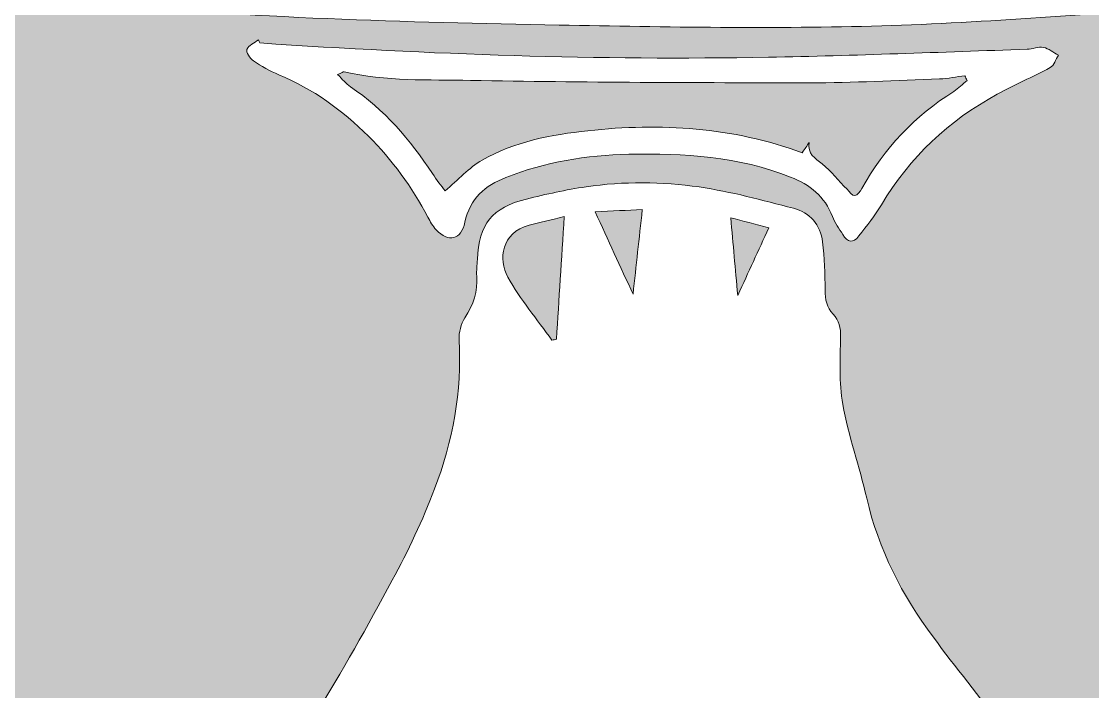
# Model space of a CAD drawing. Header units: inches. Extents: x 198 to 1804, y 100 to 1902.
# Drawn here: x 773.6 to 1140.6, y 1291.5 to 1521.1 of the extents above; entities that cross this region are included whole.
import ezdxf

# ---------------------------------------------------------------- set-up
doc = ezdxf.new("R2010")
doc.units = ezdxf.units.IN
doc.header["$MEASUREMENT"] = 0
doc.layers.add('_U+0421_U+043B_U+043E_U+0439 2', color=7, linetype='Continuous')

msp = doc.modelspace()

# ---------------------------------------------------------------- hatches: boundary and pattern name
at = {"layer": '_U+0421_U+043B_U+043E_U+0439 2', "true_color": 0xffffff}
h = msp.add_hatch(color=7, dxfattribs=at)
h.dxf.hatch_style = 2
edge = h.paths.add_edge_path()
edge.add_spline(control_points=[(634.87, 1536.8), (655.88, 1536.01), (676.97, 1536.05), (697.89, 1534.23), (726.84, 1531.7), (755.7, 1527.93), (784.55, 1524.28), (788.42, 1523.79), (791.41, 1523.38), (794.45, 1526.21), (795.55, 1527.22), (797.68, 1527.68), (799.25, 1527.52), (852, 1522.12), (904.96, 1520.87), (957.9, 1519.85), (994.73, 1519.14), (1031.6, 1518.51), (1068.4, 1519.59), (1104.72, 1520.65), (1140.97, 1523.93), (1177.25, 1526.14), (1179, 1526.25), (1181.3, 1525.94), (1182.5, 1524.87), (1186.14, 1521.66), (1189.76, 1521.93), (1194.27, 1522.76), (1208.88, 1525.45), (1223.57, 1527.7), (1238.29, 1529.7), (1260.84, 1532.76), (1283.39, 1536.05), (1306.04, 1538.16), (1324.91, 1539.92), (1343.92, 1540.82), (1362.87, 1540.83), (1390.05, 1540.84), (1417.25, 1540.21), (1444.4, 1538.87), (1463.84, 1537.91), (1483.15, 1534.67), (1501.36, 1527.4), (1531.56, 1515.33), (1552.96, 1494.34), (1565.61, 1464.02), (1573.57, 1444.92), (1574.69, 1425.07), (1575.1, 1404.99), (1575.67, 1377.94), (1575, 1350.93), (1570.96, 1324.1), (1567.06, 1298.22), (1559.07, 1273.83), (1545.76, 1251.13), (1531.55, 1226.89), (1512.59, 1207.1), (1490.98, 1189.5), (1474.68, 1176.23), (1456.44, 1166.3), (1437.89, 1156.68), (1424.14, 1149.55), (1409.82, 1143.85), (1394.85, 1141.02), (1379.11, 1138.05), (1362.88, 1136.84), (1346.83, 1136.58), (1335.27, 1136.38), (1323.49, 1138.21), (1312.12, 1140.59), (1301.51, 1142.81), (1291.1, 1146.42), (1280.99, 1150.38), (1266.45, 1156.09), (1251.86, 1161.9), (1238.03, 1169.09), (1224.34, 1176.21), (1211.23, 1184.6), (1198.47, 1193.32), (1175.04, 1209.33), (1153.5, 1227.71), (1135.1, 1249.37), (1118.23, 1269.22), (1101.58, 1289.32), (1086, 1310.19), (1075.43, 1324.36), (1067.29, 1340.18), (1063.25, 1357.79), (1060.78, 1368.54), (1057.03, 1379.04), (1055.07, 1389.87), (1053.71, 1397.38), (1054.17, 1405.27), (1054.32, 1412.98), (1054.38, 1416.09), (1053.77, 1418.57), (1051.76, 1420.77), (1049.6, 1423.13), (1048.96, 1425.81), (1048.97, 1429.02), (1049.01, 1434.54), (1048.85, 1440.1), (1048.15, 1445.57), (1047.41, 1451.4), (1043.79, 1455.58), (1038.15, 1457.05), (1027.48, 1459.83), (1016.76, 1462.76), (1005.87, 1464.36), (993.05, 1466.24), (980, 1466.3), (967.1, 1464.42), (960.24, 1463.42), (953.43, 1461.88), (946.69, 1460.23), (934.8, 1457.32), (930.37, 1451.69), (929.87, 1439.51), (929.79, 1437.61), (929.5, 1435.7), (929.66, 1433.83), (930.11, 1428.53), (928.44, 1424.01), (925.61, 1419.57), (924.26, 1417.45), (923.47, 1414.5), (923.61, 1411.99), (924.61, 1394.3), (921.48, 1377.25), (915.21, 1360.89), (911.1, 1350.17), (906.14, 1339.7), (900.69, 1329.59), (892.23, 1313.88), (883.53, 1298.26), (874.01, 1283.19), (862.68, 1265.26), (849.46, 1248.64), (834.51, 1233.58), (822.61, 1221.6), (810.36, 1209.89), (797.56, 1198.88), (783.32, 1186.63), (767.7, 1176.18), (751.6, 1166.39), (729.51, 1152.97), (705.69, 1143.84), (681.09, 1136.64), (672.51, 1134.13), (663.45, 1132.8), (654.51, 1132.06), (630.87, 1130.11), (607.22, 1131.42), (584.53, 1138.35), (561.61, 1145.34), (539.15, 1153.68), (518.57, 1166.67), (488.45, 1185.7), (462.76, 1209.02), (443.51, 1239.14), (430.09, 1260.15), (421.66, 1283.09), (416.31, 1307.42), (411, 1331.63), (409.31, 1356.15), (408.25, 1380.78), (407.72, 1392.92), (406.65, 1405.13), (407.46, 1417.2), (409.38, 1445.93), (420.21, 1471.21), (440.18, 1492.12), (451.79, 1504.27), (465.95, 1512.78), (481.57, 1519.06), (503, 1527.66), (525.48, 1530.61), (548.21, 1532.55), (575.94, 1534.92), (603.68, 1537.05), (631.55, 1536.65), (632.65, 1536.64), (633.76, 1536.65), (634.86, 1536.65), (634.87, 1536.7), (634.87, 1536.75), (634.87, 1536.8)], knot_values=[0, 0, 0, 0, 1, 1, 1, 2, 2, 2, 3, 3, 3, 4, 4, 4, 5, 5, 5, 6, 6, 6, 7, 7, 7, 8, 8, 8, 9, 9, 9, 10, 10, 10, 11, 11, 11, 12, 12, 12, 13, 13, 13, 14, 14, 14, 15, 15, 15, 16, 16, 16, 17, 17, 17, 18, 18, 18, 19, 19, 19, 20, 20, 20, 21, 21, 21, 22, 22, 22, 23, 23, 23, 24, 24, 24, 25, 25, 25, 26, 26, 26, 27, 27, 27, 28, 28, 28, 29, 29, 29, 30, 30, 30, 31, 31, 31, 32, 32, 32, 33, 33, 33, 34, 34, 34, 35, 35, 35, 36, 36, 36, 37, 37, 37, 38, 38, 38, 39, 39, 39, 40, 40, 40, 41, 41, 41, 42, 42, 42, 43, 43, 43, 44, 44, 44, 45, 45, 45, 46, 46, 46, 47, 47, 47, 48, 48, 48, 49, 49, 49, 50, 50, 50, 51, 51, 51, 52, 52, 52, 53, 53, 53, 54, 54, 54, 55, 55, 55, 56, 56, 56, 57, 57, 57, 58, 58, 58, 59, 59, 59, 60, 60, 60, 61, 61, 61, 62, 62, 62, 62], degree=3, periodic=1)
edge = h.paths.add_edge_path()
edge.add_spline(control_points=[(855.35, 1513.7), (855.2, 1514.06), (855.05, 1514.42), (854.9, 1514.78), (853.49, 1513.72), (851.49, 1512.92), (850.88, 1511.51), (850.51, 1510.65), (851.95, 1508.41), (853.14, 1507.59), (855.85, 1505.73), (858.8, 1504.1), (861.85, 1502.83), (873.57, 1497.97), (883.59, 1490.62), (892.51, 1481.79), (900.75, 1473.63), (907.46, 1464.28), (912.89, 1454.02), (913.7, 1452.5), (914.6, 1450.96), (915.76, 1449.7), (919.86, 1445.24), (924.4, 1446.24), (925.59, 1452.26), (927.19, 1460.43), (932.63, 1464.86), (939.6, 1467.61), (953.1, 1472.94), (967.22, 1475.28), (981.73, 1475.59), (1000.66, 1476), (1019.33, 1474.8), (1037.2, 1467.78), (1043.79, 1465.19), (1048.9, 1461.11), (1051.5, 1454.21), (1052.32, 1452.03), (1053.84, 1450.12), (1055.06, 1448.09), (1056.66, 1445.4), (1058.57, 1444.97), (1060.57, 1447.59), (1063.25, 1451.09), (1066.09, 1454.52), (1068.33, 1458.3), (1078.02, 1474.62), (1091.36, 1487.08), (1107.93, 1496.12), (1113.88, 1499.36), (1120.15, 1502.03), (1126.1, 1505.27), (1127.42, 1506), (1128.02, 1508.06), (1128.95, 1509.51), (1127.24, 1510.44), (1125.62, 1511.83), (1123.8, 1512.18), (1122.04, 1512.51), (1120.09, 1511.6), (1118.21, 1511.54), (1088.68, 1510.58), (1059.15, 1509.36), (1029.61, 1508.82), (971.45, 1507.75), (913.37, 1509.8), (855.35, 1513.7)], knot_values=[0, 0, 0, 0, 1, 1, 1, 2, 2, 2, 3, 3, 3, 4, 4, 4, 5, 5, 5, 6, 6, 6, 7, 7, 7, 8, 8, 8, 9, 9, 9, 10, 10, 10, 11, 11, 11, 12, 12, 12, 13, 13, 13, 14, 14, 14, 15, 15, 15, 16, 16, 16, 17, 17, 17, 18, 18, 18, 19, 19, 19, 20, 20, 20, 21, 21, 21, 22, 22, 22, 22], degree=3, periodic=1)
h = msp.add_hatch(color=7, dxfattribs=at)
h.dxf.hatch_style = 2
edge = h.paths.add_edge_path()
edge.add_spline(control_points=[(1097.62, 1500.85), (1096.13, 1499.6), (1094.76, 1498.17), (1093.12, 1497.13), (1079.79, 1488.69), (1069.18, 1477.7), (1061.59, 1463.82), (1061.03, 1462.82), (1060.01, 1461.4), (1059.19, 1461.39), (1058.31, 1461.37), (1057.35, 1462.73), (1056.51, 1463.59), (1053.67, 1466.5), (1051.14, 1469.8), (1047.96, 1472.27), (1045.46, 1474.22), (1043.04, 1475.7), (1043.52, 1479.57), (1042.8, 1478.5), (1042.08, 1477.43), (1041.19, 1476.12), (1017.27, 1484.87), (992.65, 1486.39), (967.75, 1483.64), (955.21, 1482.26), (942.63, 1479.97), (931.49, 1473.55), (926.98, 1470.96), (923.34, 1466.86), (918.79, 1463.02), (917.53, 1464.75), (915.9, 1466.8), (914.46, 1468.97), (906.82, 1480.53), (897.99, 1490.94), (886.34, 1498.72), (884.83, 1499.73), (883.66, 1501.27), (881.99, 1502.88), (883.41, 1503.5), (883.88, 1503.92), (884.24, 1503.83), (898.52, 1500.49), (913.12, 1501.18), (927.56, 1500.9), (966.27, 1500.16), (1005, 1500.09), (1043.72, 1500.07), (1058.56, 1500.06), (1073.41, 1500.86), (1088.25, 1501.39), (1091.13, 1501.5), (1094, 1502.11), (1096.87, 1502.49), (1097.12, 1501.95), (1097.37, 1501.4), (1097.62, 1500.85)], knot_values=[0, 0, 0, 0, 1, 1, 1, 2, 2, 2, 3, 3, 3, 4, 4, 4, 5, 5, 5, 6, 6, 6, 7, 7, 7, 8, 8, 8, 9, 9, 9, 10, 10, 10, 11, 11, 11, 12, 12, 12, 13, 13, 13, 14, 14, 14, 15, 15, 15, 16, 16, 16, 17, 17, 17, 18, 18, 18, 19, 19, 19, 19], degree=3, periodic=1)
h = msp.add_hatch(color=7, dxfattribs=at)
h.dxf.hatch_style = 2
edge = h.paths.add_edge_path()
edge.add_spline(control_points=[(955.41, 1411.86), (950.32, 1419.03), (944.53, 1425.82), (940.35, 1433.48), (937, 1439.63), (937.98, 1448.67), (947.62, 1451.23), (951.2, 1452.18), (954.8, 1453.02), (959.62, 1454.21), (958.69, 1439.48), (957.82, 1425.84), (956.96, 1412.2), (956.44, 1412.09), (955.93, 1411.97), (955.41, 1411.86)], knot_values=[0, 0, 0, 0, 1, 1, 1, 2, 2, 2, 3, 3, 3, 4, 4, 4, 5, 5, 5, 5], degree=3, periodic=1)
h = msp.add_hatch(color=7, dxfattribs=at)
h.dxf.hatch_style = 2
edge = h.paths.add_edge_path()
edge.add_spline(control_points=[(986.37, 1456.62), (985.28, 1446.63), (984.27, 1437.46), (983.2, 1427.64), (978.88, 1437.05), (974.72, 1446.1), (970.22, 1455.89), (976.11, 1456.16), (981.19, 1456.39), (986.37, 1456.62)], knot_values=[0, 0, 0, 0, 1, 1, 1, 2, 2, 2, 3, 3, 3, 3], degree=3, periodic=1)
h = msp.add_hatch(color=7, dxfattribs=at)
h.dxf.hatch_style = 2
edge = h.paths.add_edge_path()
edge.add_spline(control_points=[(1029.72, 1450.37), (1026.1, 1442.51), (1022.78, 1435.3), (1019.06, 1427.23), (1018.23, 1436.45), (1017.49, 1444.64), (1016.65, 1453.83), (1020.88, 1452.71), (1024.96, 1451.63), (1029.72, 1450.37)], knot_values=[0, 0, 0, 0, 1, 1, 1, 2, 2, 2, 3, 3, 3, 3], degree=3, periodic=1)

# ---------------------------------------------------------------- linework, layer by layer
at = {"layer": '_U+0421_U+043B_U+043E_U+0439 2', "lineweight": 0}
for points, knots in [([(634.87, 1536.8), (655.88, 1536.01), (676.97, 1536.05), (697.89, 1534.23), (726.84, 1531.7), (755.7, 1527.93), (784.55, 1524.28), (788.42, 1523.79), (791.41, 1523.38), (794.45, 1526.21), (795.55, 1527.22), (797.68, 1527.68), (799.25, 1527.52), (852, 1522.12), (904.96, 1520.87), (957.9, 1519.85), (994.73, 1519.14), (1031.6, 1518.51), (1068.4, 1519.59), (1104.72, 1520.65), (1140.97, 1523.93), (1177.25, 1526.14), (1179, 1526.25), (1181.3, 1525.94), (1182.5, 1524.87), (1186.14, 1521.66), (1189.76, 1521.93), (1194.27, 1522.76), (1208.88, 1525.45), (1223.57, 1527.7), (1238.29, 1529.7), (1260.84, 1532.76), (1283.39, 1536.05), (1306.04, 1538.16), (1324.91, 1539.92), (1343.92, 1540.82), (1362.87, 1540.83), (1390.05, 1540.84), (1417.25, 1540.21), (1444.4, 1538.87), (1463.84, 1537.91), (1483.15, 1534.67), (1501.36, 1527.4), (1531.56, 1515.33), (1552.96, 1494.34), (1565.61, 1464.02), (1573.57, 1444.92), (1574.69, 1425.07), (1575.1, 1404.99), (1575.67, 1377.94), (1575, 1350.93), (1570.96, 1324.1), (1567.06, 1298.22), (1559.07, 1273.83), (1545.76, 1251.13), (1531.55, 1226.89), (1512.59, 1207.1), (1490.98, 1189.5), (1474.68, 1176.23), (1456.44, 1166.3), (1437.89, 1156.68), (1424.14, 1149.55), (1409.82, 1143.85), (1394.85, 1141.02), (1379.11, 1138.05), (1362.88, 1136.84), (1346.83, 1136.58), (1335.27, 1136.38), (1323.49, 1138.21), (1312.12, 1140.59), (1301.51, 1142.81), (1291.1, 1146.42), (1280.99, 1150.38), (1266.45, 1156.09), (1251.86, 1161.9), (1238.03, 1169.09), (1224.34, 1176.21), (1211.23, 1184.6), (1198.47, 1193.32), (1175.04, 1209.33), (1153.5, 1227.71), (1135.1, 1249.37), (1118.23, 1269.22), (1101.58, 1289.32), (1086, 1310.19), (1075.43, 1324.36), (1067.29, 1340.18), (1063.25, 1357.79), (1060.78, 1368.54), (1057.03, 1379.04), (1055.07, 1389.87), (1053.71, 1397.38), (1054.17, 1405.27), (1054.32, 1412.98), (1054.38, 1416.09), (1053.77, 1418.57), (1051.76, 1420.77), (1049.6, 1423.13), (1048.96, 1425.81), (1048.97, 1429.02), (1049.01, 1434.54), (1048.85, 1440.1), (1048.15, 1445.57), (1047.41, 1451.4), (1043.79, 1455.58), (1038.15, 1457.05), (1027.48, 1459.83), (1016.76, 1462.76), (1005.87, 1464.36), (993.05, 1466.24), (980, 1466.3), (967.1, 1464.42), (960.24, 1463.42), (953.43, 1461.88), (946.69, 1460.23), (934.8, 1457.32), (930.37, 1451.69), (929.87, 1439.51), (929.79, 1437.61), (929.5, 1435.7), (929.66, 1433.83), (930.11, 1428.53), (928.44, 1424.01), (925.61, 1419.57), (924.26, 1417.45), (923.47, 1414.5), (923.61, 1411.99), (924.61, 1394.3), (921.48, 1377.25), (915.21, 1360.89), (911.1, 1350.17), (906.14, 1339.7), (900.69, 1329.59), (892.23, 1313.88), (883.53, 1298.26), (874.01, 1283.19), (862.68, 1265.26), (849.46, 1248.64), (834.51, 1233.58), (822.61, 1221.6), (810.36, 1209.89), (797.56, 1198.88), (783.32, 1186.63), (767.7, 1176.18), (751.6, 1166.39), (729.51, 1152.97), (705.69, 1143.84), (681.09, 1136.64), (672.51, 1134.13), (663.45, 1132.8), (654.51, 1132.06), (630.87, 1130.11), (607.22, 1131.42), (584.53, 1138.35), (561.61, 1145.34), (539.15, 1153.68), (518.57, 1166.67), (488.45, 1185.7), (462.76, 1209.02), (443.51, 1239.14), (430.09, 1260.15), (421.66, 1283.09), (416.31, 1307.42), (411, 1331.63), (409.31, 1356.15), (408.25, 1380.78), (407.72, 1392.92), (406.65, 1405.13), (407.46, 1417.2), (409.38, 1445.93), (420.21, 1471.21), (440.18, 1492.12), (451.79, 1504.27), (465.95, 1512.78), (481.57, 1519.06), (503, 1527.66), (525.48, 1530.61), (548.21, 1532.55), (575.94, 1534.92), (603.68, 1537.05), (631.55, 1536.65), (632.65, 1536.64), (633.76, 1536.65), (634.86, 1536.65), (634.87, 1536.7), (634.87, 1536.75), (634.87, 1536.8)], [0, 0, 0, 0, 1, 1, 1, 2, 2, 2, 3, 3, 3, 4, 4, 4, 5, 5, 5, 6, 6, 6, 7, 7, 7, 8, 8, 8, 9, 9, 9, 10, 10, 10, 11, 11, 11, 12, 12, 12, 13, 13, 13, 14, 14, 14, 15, 15, 15, 16, 16, 16, 17, 17, 17, 18, 18, 18, 19, 19, 19, 20, 20, 20, 21, 21, 21, 22, 22, 22, 23, 23, 23, 24, 24, 24, 25, 25, 25, 26, 26, 26, 27, 27, 27, 28, 28, 28, 29, 29, 29, 30, 30, 30, 31, 31, 31, 32, 32, 32, 33, 33, 33, 34, 34, 34, 35, 35, 35, 36, 36, 36, 37, 37, 37, 38, 38, 38, 39, 39, 39, 40, 40, 40, 41, 41, 41, 42, 42, 42, 43, 43, 43, 44, 44, 44, 45, 45, 45, 46, 46, 46, 47, 47, 47, 48, 48, 48, 49, 49, 49, 50, 50, 50, 51, 51, 51, 52, 52, 52, 53, 53, 53, 54, 54, 54, 55, 55, 55, 56, 56, 56, 57, 57, 57, 58, 58, 58, 59, 59, 59, 60, 60, 60, 61, 61, 61, 62, 62, 62, 62]), ([(855.35, 1513.7), (855.2, 1514.06), (855.05, 1514.42), (854.9, 1514.78), (853.49, 1513.72), (851.49, 1512.92), (850.88, 1511.51), (850.51, 1510.65), (851.95, 1508.41), (853.14, 1507.59), (855.85, 1505.73), (858.8, 1504.1), (861.85, 1502.83), (873.57, 1497.97), (883.59, 1490.62), (892.51, 1481.79), (900.75, 1473.63), (907.46, 1464.28), (912.89, 1454.02), (913.7, 1452.5), (914.6, 1450.96), (915.76, 1449.7), (919.86, 1445.24), (924.4, 1446.24), (925.59, 1452.26), (927.19, 1460.43), (932.63, 1464.86), (939.6, 1467.61), (953.1, 1472.94), (967.22, 1475.28), (981.73, 1475.59), (1000.66, 1476), (1019.33, 1474.8), (1037.2, 1467.78), (1043.79, 1465.19), (1048.9, 1461.11), (1051.5, 1454.21), (1052.32, 1452.03), (1053.84, 1450.12), (1055.06, 1448.09), (1056.66, 1445.4), (1058.57, 1444.97), (1060.57, 1447.59), (1063.25, 1451.09), (1066.09, 1454.52), (1068.33, 1458.3), (1078.02, 1474.62), (1091.36, 1487.08), (1107.93, 1496.12), (1113.88, 1499.36), (1120.15, 1502.03), (1126.1, 1505.27), (1127.42, 1506), (1128.02, 1508.06), (1128.95, 1509.51), (1127.24, 1510.44), (1125.62, 1511.83), (1123.8, 1512.18), (1122.04, 1512.51), (1120.09, 1511.6), (1118.21, 1511.54), (1088.68, 1510.58), (1059.15, 1509.36), (1029.61, 1508.82), (971.45, 1507.75), (913.37, 1509.8), (855.35, 1513.7)], [0, 0, 0, 0, 1, 1, 1, 2, 2, 2, 3, 3, 3, 4, 4, 4, 5, 5, 5, 6, 6, 6, 7, 7, 7, 8, 8, 8, 9, 9, 9, 10, 10, 10, 11, 11, 11, 12, 12, 12, 13, 13, 13, 14, 14, 14, 15, 15, 15, 16, 16, 16, 17, 17, 17, 18, 18, 18, 19, 19, 19, 20, 20, 20, 21, 21, 21, 22, 22, 22, 22]), ([(1097.62, 1500.85), (1096.13, 1499.6), (1094.76, 1498.17), (1093.12, 1497.13), (1079.79, 1488.69), (1069.18, 1477.7), (1061.59, 1463.82), (1061.03, 1462.82), (1060.01, 1461.4), (1059.19, 1461.39), (1058.31, 1461.37), (1057.35, 1462.73), (1056.51, 1463.59), (1053.67, 1466.5), (1051.14, 1469.8), (1047.96, 1472.27), (1045.46, 1474.22), (1043.04, 1475.7), (1043.52, 1479.57), (1042.8, 1478.5), (1042.08, 1477.43), (1041.19, 1476.12), (1017.27, 1484.87), (992.65, 1486.39), (967.75, 1483.64), (955.21, 1482.26), (942.63, 1479.97), (931.49, 1473.55), (926.98, 1470.96), (923.34, 1466.86), (918.79, 1463.02), (917.53, 1464.75), (915.9, 1466.8), (914.46, 1468.97), (906.82, 1480.53), (897.99, 1490.94), (886.34, 1498.72), (884.83, 1499.73), (883.66, 1501.27), (881.99, 1502.88), (883.41, 1503.5), (883.88, 1503.92), (884.24, 1503.83), (898.52, 1500.49), (913.12, 1501.18), (927.56, 1500.9), (966.27, 1500.16), (1005, 1500.09), (1043.72, 1500.07), (1058.56, 1500.06), (1073.41, 1500.86), (1088.25, 1501.39), (1091.13, 1501.5), (1094, 1502.11), (1096.87, 1502.49), (1097.12, 1501.95), (1097.37, 1501.4), (1097.62, 1500.85)], [0, 0, 0, 0, 1, 1, 1, 2, 2, 2, 3, 3, 3, 4, 4, 4, 5, 5, 5, 6, 6, 6, 7, 7, 7, 8, 8, 8, 9, 9, 9, 10, 10, 10, 11, 11, 11, 12, 12, 12, 13, 13, 13, 14, 14, 14, 15, 15, 15, 16, 16, 16, 17, 17, 17, 18, 18, 18, 19, 19, 19, 19]), ([(955.41, 1411.86), (950.32, 1419.03), (944.53, 1425.82), (940.35, 1433.48), (937, 1439.63), (937.98, 1448.67), (947.62, 1451.23), (951.2, 1452.18), (954.8, 1453.02), (959.62, 1454.21), (958.69, 1439.48), (957.82, 1425.84), (956.96, 1412.2), (956.44, 1412.09), (955.93, 1411.97), (955.41, 1411.86)], [0, 0, 0, 0, 1, 1, 1, 2, 2, 2, 3, 3, 3, 4, 4, 4, 5, 5, 5, 5]), ([(986.37, 1456.62), (985.28, 1446.63), (984.27, 1437.46), (983.2, 1427.64), (978.88, 1437.05), (974.72, 1446.1), (970.22, 1455.89), (976.11, 1456.16), (981.19, 1456.39), (986.37, 1456.62)], [0, 0, 0, 0, 1, 1, 1, 2, 2, 2, 3, 3, 3, 3]), ([(1029.72, 1450.37), (1026.1, 1442.51), (1022.78, 1435.3), (1019.06, 1427.23), (1018.23, 1436.45), (1017.49, 1444.64), (1016.65, 1453.83), (1020.88, 1452.71), (1024.96, 1451.63), (1029.72, 1450.37)], [0, 0, 0, 0, 1, 1, 1, 2, 2, 2, 3, 3, 3, 3])]:
    msp.add_open_spline(points, degree=3, knots=knots, dxfattribs=at)

doc.saveas('drawing.dxf')
